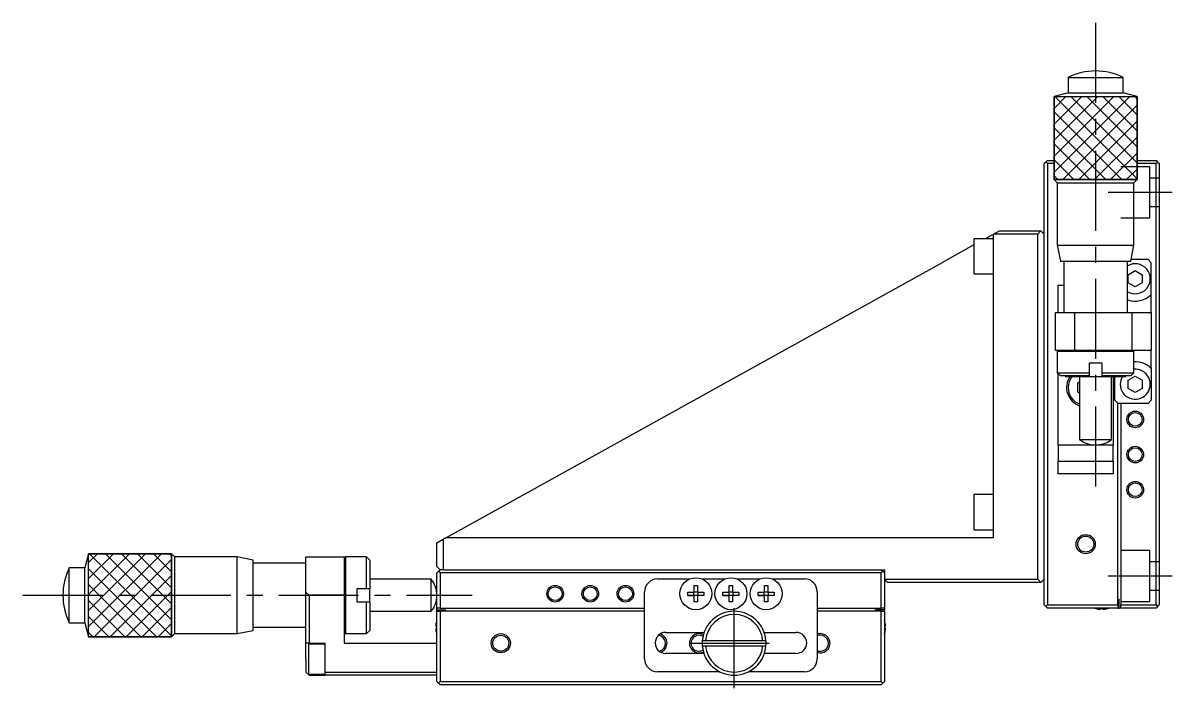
# Model space of a CAD drawing. Extents: x -435 to 368, y 36 to 632.
# Drawn here: x 29.7 to 209.5, y 330.6 to 434.6 of the extents above; entities that cross this region are included whole.
import ezdxf

# ---------------------------------------------------------------- set-up
doc = ezdxf.new("R2010")
doc.units = 0
doc.header["$LTSCALE"] = 10
doc.linetypes.add('CENTER', pattern=[2, 1.25, -0.25, 0.25, -0.25])
doc.linetypes.add('DASHED', pattern=[3.5, 2, -1.5])
doc.layers.get('0').update_dxf_attribs({"linetype": 'CONTINUOUS'})
doc.layers.add('CENTER', color=1, linetype='CENTER')

msp = doc.modelspace()

# ---------------------------------------------------------------- linework, layer by layer
at = {"color": 7, "linetype": 'CONTINUOUS'}
for p, q in [((193.235093, 426.05899), (201.835093, 426.05899)), ((193.235093, 426.05899), (193.235093, 423.648479)), ((201.835093, 423.648479), (201.835093, 426.05899)), ((193.235093, 423.648479), (191.035094, 423.058991)), ((193.235093, 423.648479), (201.835093, 423.648479)), ((204.035092, 423.058991), (201.835093, 423.648479)), ((189.735093, 412.808984), (189.485093, 412.558984)), ((189.485093, 343.558984), (189.485093, 412.558984)), ((189.735093, 412.808984), (189.985093, 413.058984)), ((189.985093, 412.558984), (189.735093, 412.808984)), ((189.985093, 413.058984), (191.035094, 413.058984)), ((191.035094, 412.558984), (189.985093, 412.558984)), ((189.985093, 412.558984), (189.985093, 343.558984)), ((204.035092, 413.058984), (206.985093, 413.058984)), ((206.985093, 412.558984), (204.035092, 412.558984)), ((206.985093, 413.058984), (207.235093, 412.808984)), ((207.235093, 412.808984), (206.985093, 412.558984)), ((206.985093, 343.558984), (206.985093, 412.558984)), ((207.235093, 412.808984), (207.485093, 412.558984)), ((207.485093, 412.558984), (207.485093, 343.558984)), ((191.035094, 410.05899), (191.535097, 409.558988)), ((203.535089, 409.558988), (204.035092, 410.05899)), ((191.535097, 409.558988), (203.535089, 409.558988)), ((191.535097, 409.558988), (191.535097, 399.808983)), ((203.535089, 399.808983), (203.535089, 409.558988)), ((181.485093, 401.504675), (180.230034, 400.808984)), ((181.58307, 401.558984), (181.485093, 401.504675)), ((181.485093, 401.504675), (181.485093, 354.058984)), ((181.58307, 401.558984), (182.485093, 402.058984)), ((188.485093, 401.558984), (181.58307, 401.558984)), ((182.485093, 402.058984), (188.985093, 402.058984)), ((188.985093, 402.058984), (188.485093, 401.558984)), ((188.485093, 347.558984), (188.485093, 401.558984)), ((189.485093, 401.558984), (188.985093, 402.058984)), ((178.485093, 399.841748), (173.485093, 397.070203)), ((178.485093, 400.808984), (178.485093, 398.058984)), ((181.485093, 400.808984), (178.485093, 400.808984)), ((191.535097, 399.808983), (203.535089, 399.808983)), ((191.535097, 399.808983), (192.035096, 397.308984)), ((203.03509, 397.308984), (203.535089, 399.808983)), ((178.485093, 398.058984), (178.485093, 395.308984)), ((192.035096, 397.308984), (203.03509, 397.308984)), ((192.535093, 397.308984), (192.535093, 389.258984)), ((202.535093, 389.258984), (202.535093, 397.308984)), ((205.735093, 397.558984), (203.08509, 397.558984)), ((206.235093, 397.058984), (205.735093, 397.558984)), ((95.890801, 354.058984), (173.485093, 397.070203)), ((202.635093, 395.194069), (203.735093, 395.829155)), ((203.735093, 395.829155), (204.835093, 395.194069)), ((206.235093, 392.011456), (206.235093, 397.058984)), ((178.485093, 395.308984), (181.485093, 395.308984)), ((202.635093, 393.923899), (202.635093, 395.194069)), ((203.735093, 393.288813), (202.635093, 393.923899)), ((204.835093, 393.923899), (203.735093, 393.288813)), ((204.835093, 395.194069), (204.835093, 393.923899)), ((191.685093, 393.558984), (192.535093, 393.558984)), ((191.685093, 389.258984), (191.685093, 393.558984)), ((206.235093, 392.011456), (206.165915, 392.040829)), ((206.235093, 389.258984), (206.235093, 392.011456)), ((191.235093, 383.358984), (191.235093, 389.258984)), ((191.235093, 389.258984), (194.235093, 389.258984)), ((194.235093, 389.258984), (194.235093, 383.358984)), ((194.235093, 389.258984), (203.235093, 389.258984)), ((203.235093, 383.358984), (203.235093, 389.258984)), ((203.235093, 389.258984), (206.235093, 389.258984)), ((206.235093, 389.258984), (206.235093, 383.358984)), ((194.235093, 383.358984), (191.235093, 383.358984)), ((191.735093, 383.358984), (191.535093, 383.158984)), ((197.535093, 383.158984), (191.535093, 383.158984)), ((191.535093, 383.158984), (191.535093, 379.858984)), ((191.685093, 383.308984), (191.685093, 383.358984)), ((203.235093, 383.358984), (194.235093, 383.358984)), ((203.535093, 383.158984), (197.535093, 383.158984)), ((206.235093, 383.358984), (203.235093, 383.358984)), ((203.535093, 383.158984), (203.335093, 383.358984)), ((203.535093, 379.858984), (203.535093, 383.158984)), ((206.235093, 380.606512), (206.235093, 383.358984)), ((198.535093, 381.358984), (196.535093, 381.358984)), ((196.535093, 381.358984), (196.535093, 379.858984)), ((198.535093, 379.858984), (198.535093, 381.358984)), ((191.535093, 379.858984), (196.535093, 379.858984)), ((191.535093, 379.858984), (192.035093, 379.358984)), ((191.685093, 368.558984), (191.685093, 379.708984)), ((196.535093, 379.358984), (192.035093, 379.358984)), ((192.785093, 379.358984), (192.785093, 379.258984)), ((196.535093, 379.858984), (196.535093, 379.358984)), ((198.535093, 379.858984), (203.535093, 379.858984)), ((198.535093, 379.358984), (198.535093, 379.858984)), ((203.035093, 379.358984), (198.535093, 379.358984)), ((202.285093, 379.258984), (202.285093, 379.358984)), ((202.635093, 378.694069), (203.735093, 379.329155)), ((203.035093, 379.358984), (203.535093, 379.858984)), ((203.735093, 379.329155), (204.835093, 378.694069)), ((206.165915, 380.577139), (206.235093, 380.606512)), ((206.235093, 380.606512), (206.235093, 375.558984)), ((192.785093, 379.258984), (202.285093, 379.258984)), ((194.735093, 378.280672), (195.035097, 378.453879)), ((194.735093, 376.837296), (194.735093, 378.280672)), ((195.035097, 379.258984), (195.035097, 369.436493)), ((200.035089, 369.436493), (200.035089, 379.258984)), ((200.285093, 379.258984), (200.285093, 368.558984)), ((200.535093, 375.558984), (200.535093, 379.258984)), ((202.635093, 377.423899), (202.635093, 378.694069)), ((204.835093, 378.694069), (204.835093, 377.423899)), ((195.035097, 376.664089), (194.735093, 376.837296)), ((203.735093, 376.788813), (202.635093, 377.423899)), ((204.835093, 377.423899), (203.735093, 376.788813)), ((200.535093, 375.558984), (201.035093, 375.058984)), ((200.985093, 343.558984), (200.985093, 375.108984)), ((205.735093, 375.058984), (201.035093, 375.058984)), ((201.485093, 375.058984), (201.485093, 343.558984)), ((205.735093, 375.058984), (206.235093, 375.558984)), ((200.285093, 368.558984), (191.685093, 368.558984)), ((191.685093, 368.558984), (191.685093, 366.058984)), ((195.035097, 369.436493), (200.035089, 369.436493)), ((200.285093, 366.058984), (200.285093, 368.558984)), ((191.685093, 366.058984), (200.285093, 366.058984)), ((191.685093, 364.058984), (191.685093, 366.058984)), ((200.285093, 366.058984), (200.285093, 364.058984)), ((200.285093, 364.058984), (191.685093, 364.058984)), ((178.485093, 360.808984), (178.485093, 358.058984)), ((181.485093, 360.808984), (178.485093, 360.808984)), ((178.485093, 358.058984), (178.485093, 355.308984)), ((178.485093, 355.308984), (181.485093, 355.308984)), ((94.485093, 353.279788), (95.485093, 353.834097)), ((94.485093, 349.558984), (94.485093, 353.279788)), ((95.890801, 354.058984), (95.485093, 353.834097)), ((95.485093, 353.834097), (95.485093, 349.058984)), ((181.485093, 354.058984), (95.890801, 354.058984)), ((39.985086, 351.558983), (39.395598, 349.358984)), ((53.485089, 351.05898), (52.985087, 351.558983)), ((53.485089, 339.058988), (53.485089, 351.05898)), ((63.235094, 351.05898), (53.485089, 351.05898)), ((63.235094, 339.058988), (63.235094, 351.05898)), ((65.735093, 350.558981), (63.235094, 351.05898)), ((65.735093, 339.558987), (65.735093, 350.558981)), ((73.985093, 351.058984), (79.985093, 351.058984)), ((73.985093, 345.558984), (73.985093, 351.058984)), ((79.985093, 351.058984), (79.985093, 345.058982)), ((80.185093, 351.058984), (79.985093, 350.858984)), ((80.185093, 351.058984), (80.185093, 339.058984)), ((83.485093, 351.058984), (80.185093, 351.058984)), ((83.485093, 346.058984), (83.485093, 351.058984)), ((83.985093, 350.558984), (83.485093, 351.058984)), ((83.985093, 350.558984), (83.985093, 346.058984)), ((36.985087, 340.758984), (36.985087, 349.358984)), ((39.395598, 349.358984), (36.985087, 349.358984)), ((39.395598, 340.758984), (39.395598, 349.358984)), ((73.985093, 350.058984), (65.735093, 350.058984)), ((94.485093, 349.558984), (94.985093, 349.058984)), ((94.485093, 348.558984), (94.735093, 348.808984)), ((94.735093, 348.808984), (94.985093, 349.058984)), ((94.735093, 348.808984), (94.985093, 348.558984)), ((95.485093, 349.058984), (94.985093, 349.058984)), ((95.485093, 349.058984), (164.485093, 349.058984)), ((163.985093, 349.058984), (164.235093, 348.808984)), ((163.985093, 348.558984), (164.235093, 348.808984)), ((164.235093, 348.808984), (164.485093, 348.558984)), ((164.485093, 349.058984), (164.485093, 347.558984)), ((93.607584, 347.55898), (83.985093, 347.55898)), ((93.607584, 342.558988), (93.607584, 347.55898)), ((94.485093, 343.058984), (94.485093, 348.558984)), ((94.985093, 348.558984), (94.985093, 343.058984)), ((163.985093, 348.558984), (94.985093, 348.558984)), ((128.985093, 347.608984), (134.005298, 347.608984)), ((135.964889, 347.608984), (139.505298, 347.608984)), ((141.464889, 347.608984), (145.005298, 347.608984)), ((146.964889, 347.608984), (151.985093, 347.608984)), ((163.985093, 343.058984), (163.985093, 348.558984)), ((164.485093, 347.558984), (164.485093, 343.058984)), ((164.485093, 347.558984), (188.485093, 347.558984)), ((164.985093, 347.058984), (164.485093, 347.558984)), ((188.985093, 347.058984), (164.985093, 347.058984)), ((188.485093, 347.558984), (188.985093, 347.058984)), ((188.985093, 347.058984), (189.485093, 347.558984)), ((73.985093, 345.558984), (74.485093, 345.058984)), ((73.985093, 337.558984), (73.985093, 345.558984)), ((83.485093, 346.058984), (81.985093, 346.058984)), ((81.985093, 346.058984), (81.985093, 344.058984)), ((83.985093, 346.058984), (83.485093, 346.058984)), ((83.985093, 344.058984), (83.985093, 346.059056)), ((126.985093, 335.108984), (126.985093, 345.608984)), ((133.726504, 345.048984), (133.726504, 345.568984)), ((133.726504, 345.568984), (134.725093, 345.568984)), ((134.683718, 345.048984), (134.683718, 345.568984)), ((134.725093, 346.567574), (135.245093, 346.567574)), ((134.725093, 345.568984), (134.725093, 346.567574)), ((134.725093, 345.610359), (135.245093, 345.610359)), ((135.245093, 346.567574), (135.245093, 345.568984)), ((135.245093, 345.568984), (136.243683, 345.568984)), ((135.286468, 345.568984), (135.286468, 345.048984)), ((136.243683, 345.568984), (136.243683, 345.048984)), ((139.226504, 345.048984), (139.226504, 345.568984)), ((139.226504, 345.568984), (140.225093, 345.568984)), ((140.183718, 345.048984), (140.183718, 345.568984)), ((140.225093, 346.567574), (140.745093, 346.567574)), ((140.225093, 345.568984), (140.225093, 346.567574)), ((140.225093, 345.610359), (140.745093, 345.610359)), ((140.745093, 346.567574), (140.745093, 345.568984)), ((140.745093, 345.568984), (141.743683, 345.568984)), ((140.786468, 345.568984), (140.786468, 345.048984)), ((141.743683, 345.568984), (141.743683, 345.048984)), ((144.726504, 345.048984), (144.726504, 345.568984)), ((144.726504, 345.568984), (145.725093, 345.568984)), ((145.683718, 345.048984), (145.683718, 345.568984)), ((145.725093, 346.567574), (146.245093, 346.567574)), ((145.725093, 345.568984), (145.725093, 346.567574)), ((145.725093, 345.610359), (146.245093, 345.610359)), ((146.245093, 346.567574), (146.245093, 345.568984)), ((146.245093, 345.568984), (147.243683, 345.568984)), ((146.286468, 345.568984), (146.286468, 345.048984)), ((147.243683, 345.568984), (147.243683, 345.048984)), ((153.985093, 345.608984), (153.985093, 335.108984)), ((74.485093, 345.058984), (74.485093, 337.558984)), ((79.985093, 345.058982), (74.485093, 345.058984)), ((79.985093, 345.058982), (79.985093, 337.558984)), ((81.985093, 344.058984), (83.485093, 344.058984)), ((83.485093, 339.058984), (83.485093, 344.058984)), ((83.485093, 344.058984), (83.985093, 344.058984)), ((83.985093, 344.058984), (83.985093, 339.558984)), ((134.725093, 345.048984), (133.726504, 345.048984)), ((133.726504, 345.048984), (134.683718, 345.048984)), ((134.725093, 345.048984), (134.683718, 345.048984)), ((134.725093, 344.050395), (134.725093, 345.048984)), ((135.245093, 345.007609), (134.725093, 345.007609)), ((135.245093, 344.050395), (134.725093, 344.050395)), ((135.245093, 345.048984), (135.245093, 344.050395)), ((136.243683, 345.048984), (135.245093, 345.048984)), ((135.286468, 345.048984), (135.245093, 345.048984)), ((136.243683, 345.048984), (135.286468, 345.048984)), ((140.225093, 345.048984), (139.226504, 345.048984)), ((139.226504, 345.048984), (140.183718, 345.048984)), ((140.225093, 345.048984), (140.183718, 345.048984)), ((140.225093, 344.050395), (140.225093, 345.048984)), ((140.745093, 345.007609), (140.225093, 345.007609)), ((140.745093, 344.050395), (140.225093, 344.050395)), ((140.745093, 345.048984), (140.745093, 344.050395)), ((141.743683, 345.048984), (140.745093, 345.048984)), ((140.786468, 345.048984), (140.745093, 345.048984)), ((141.743683, 345.048984), (140.786468, 345.048984)), ((145.725093, 345.048984), (144.726504, 345.048984)), ((144.726504, 345.048984), (145.683718, 345.048984)), ((145.725093, 345.048984), (145.683718, 345.048984)), ((145.725093, 344.050395), (145.725093, 345.048984)), ((146.245093, 345.007609), (145.725093, 345.007609)), ((146.245093, 344.050395), (145.725093, 344.050395)), ((146.245093, 345.048984), (146.245093, 344.050395)), ((147.243683, 345.048984), (146.245093, 345.048984)), ((146.286468, 345.048984), (146.245093, 345.048984)), ((147.243683, 345.048984), (146.286468, 345.048984)), ((189.485093, 343.558984), (189.735093, 343.308984)), ((189.735093, 343.308984), (189.985093, 343.558984)), ((189.985093, 343.558984), (200.985093, 343.558984)), ((200.985093, 344.458984), (201.235093, 344.458984)), ((200.985093, 343.558984), (200.985093, 343.058984)), ((201.235093, 343.058984), (201.235093, 344.458984)), ((201.485093, 343.558984), (206.985093, 343.558984)), ((201.485093, 343.058984), (201.485093, 343.558984)), ((206.985093, 343.558984), (207.235093, 343.308984)), ((207.485093, 343.558984), (207.235093, 343.308984)), ((83.985093, 342.558988), (93.607584, 342.558988)), ((94.985093, 343.058984), (94.485093, 343.058984)), ((94.485093, 342.808984), (94.485093, 343.058984)), ((94.485093, 342.808984), (95.885093, 342.808984)), ((94.485093, 342.558984), (94.485093, 342.808984)), ((94.485093, 331.558984), (94.485093, 342.558984)), ((94.485093, 342.558984), (94.985093, 342.558984)), ((94.985093, 343.058984), (126.985093, 343.058984)), ((94.985093, 342.558984), (94.985093, 331.558984)), ((126.985093, 342.558984), (94.985093, 342.558984)), ((95.885093, 342.558984), (95.885093, 342.808984)), ((153.985093, 343.058984), (163.985093, 343.058984)), ((163.985093, 342.558984), (153.985093, 342.558984)), ((164.485093, 342.808984), (163.085093, 342.808984)), ((163.085093, 342.558984), (163.085093, 342.808984)), ((164.485093, 343.058984), (163.985093, 343.058984)), ((163.985093, 331.558984), (163.985093, 342.558984)), ((163.985093, 342.558984), (164.485093, 342.558984)), ((164.485093, 343.058984), (164.485093, 342.808984)), ((164.485093, 342.558984), (164.485093, 342.808984)), ((164.485093, 342.558984), (164.485093, 331.558984)), ((189.985093, 343.058984), (189.735093, 343.308984)), ((200.985093, 343.058984), (189.985093, 343.058984)), ((197.596477, 342.98484), (197.598732, 342.989462)), ((198.305093, 342.989462), (198.665093, 342.989462)), ((198.305093, 342.869125), (198.305093, 342.989462)), ((198.665093, 342.989462), (198.665093, 342.869125)), ((199.371455, 342.989462), (199.373709, 342.98484)), ((200.985093, 343.058984), (201.235093, 343.058984)), ((201.485093, 343.058984), (201.235093, 343.058984)), ((206.985093, 343.058984), (201.485093, 343.058984)), ((207.235093, 343.308984), (206.985093, 343.058984)), ((36.985087, 340.758984), (39.395598, 340.758984)), ((39.395598, 340.758984), (39.985086, 338.558985)), ((65.735093, 340.058984), (73.985093, 340.058984)), ((94.295234, 340.238984), (94.415572, 340.238984)), ((94.415572, 339.878984), (94.295234, 339.878984)), ((94.410949, 340.9476), (94.415572, 340.945346)), ((94.415572, 340.238984), (94.415572, 339.878984)), ((164.554615, 340.945346), (164.559237, 340.9476)), ((164.554615, 340.238984), (164.674952, 340.238984)), ((164.554615, 339.878984), (164.554615, 340.238984)), ((164.674952, 339.878984), (164.554615, 339.878984)), ((52.985087, 338.558985), (53.485089, 339.058988)), ((53.485089, 339.058988), (63.235094, 339.058988)), ((63.235094, 339.058988), (65.735093, 339.558987)), ((79.985093, 339.258984), (80.185093, 339.058984)), ((80.185093, 339.058984), (83.485093, 339.058984)), ((83.485093, 339.058984), (83.985093, 339.558984)), ((94.415572, 339.172623), (94.410949, 339.170368)), ((130.285093, 339.258984), (136.282966, 339.258984)), ((136.502906, 337.958984), (136.001119, 337.958984)), ((145.46728, 337.958984), (136.502906, 337.958984)), ((145.969068, 337.958984), (145.46728, 337.958984)), ((145.687221, 339.258984), (150.685093, 339.258984)), ((164.559237, 339.170368), (164.554615, 339.172623)), ((74.485093, 337.558984), (73.985093, 337.558984)), ((73.985093, 335.058984), (73.985093, 337.558984)), ((74.385093, 337.408984), (74.385093, 335.058984)), ((76.985093, 337.408984), (74.385093, 337.408984)), ((74.485093, 337.558984), (76.985093, 337.558984)), ((76.985093, 333.058984), (76.985093, 337.558984)), ((79.985093, 337.558984), (94.485093, 337.558984)), ((136.001119, 337.158984), (136.502906, 337.158984)), ((136.001119, 337.158984), (145.969068, 337.158984)), ((136.502906, 337.158984), (145.46728, 337.158984)), ((145.46728, 337.158984), (145.969068, 337.158984)), ((73.985093, 335.058984), (73.985093, 333.058984)), ((74.385093, 335.058984), (74.385093, 332.708984)), ((136.248006, 335.958984), (130.285093, 335.958984)), ((150.685093, 335.958984), (145.722181, 335.958984)), ((73.985093, 333.058984), (74.485093, 332.558984)), ((74.385093, 332.708984), (76.985093, 332.708984)), ((74.485093, 332.558984), (76.985093, 332.558984)), ((76.985093, 333.058984), (94.485093, 333.058984)), ((76.985093, 332.558984), (76.985093, 333.058984)), ((94.485093, 332.558984), (76.985093, 332.558984)), ((138.705291, 333.108984), (128.985093, 333.108984)), ((151.985093, 333.108984), (143.264896, 333.108984)), ((94.735093, 331.308984), (94.485093, 331.558984)), ((94.985093, 331.558984), (94.735093, 331.308984)), ((94.985093, 331.058984), (94.735093, 331.308984)), ((94.985093, 331.558984), (163.985093, 331.558984)), ((163.985093, 331.058984), (94.985093, 331.058984)), ((164.235093, 331.308984), (163.985093, 331.558984)), ((164.235093, 331.308984), (163.985093, 331.058984)), ((164.485093, 331.558984), (164.235093, 331.308984))]:
    msp.add_line(p, q, dxfattribs=at)
at = {"color": 3, "linetype": 'CONTINUOUS'}
for p, q in [((191.035094, 423.058991), (204.035092, 423.058991)), ((191.035094, 423.058991), (191.035094, 410.05899)), ((191.035094, 421.211197), (192.882889, 423.058991)), ((191.035094, 418.711197), (195.382889, 423.058991)), ((191.035094, 416.211197), (197.882889, 423.058991)), ((191.035094, 413.711197), (200.382889, 423.058991)), ((191.035094, 411.211197), (202.882889, 423.058991)), ((191.146931, 423.058991), (204.035092, 410.17083)), ((193.646931, 423.058991), (204.035092, 412.67083)), ((196.146931, 423.058991), (204.035092, 415.17083)), ((198.646931, 423.058991), (204.035092, 417.67083)), ((201.146931, 423.058991), (204.035092, 420.17083)), ((203.646931, 423.058991), (204.035092, 422.67083)), ((204.035092, 410.05899), (204.035092, 423.058991)), ((191.035094, 420.670828), (201.646932, 410.05899)), ((192.382888, 410.05899), (204.035092, 421.711195)), ((194.882888, 410.05899), (204.035092, 419.211195)), ((191.035094, 418.170828), (199.146932, 410.05899)), ((191.035094, 415.670828), (196.646932, 410.05899)), ((197.382888, 410.05899), (204.035092, 416.711195)), ((199.882888, 410.05899), (204.035092, 414.211195)), ((191.035094, 413.170828), (194.146932, 410.05899)), ((202.382888, 410.05899), (204.035092, 411.711195)), ((191.035094, 410.670828), (191.646932, 410.05899)), ((191.035094, 410.05899), (204.035092, 410.05899)), ((39.985086, 338.558985), (39.985086, 351.558983)), ((52.985087, 351.558983), (39.985086, 351.558983)), ((39.985086, 350.161189), (41.382881, 351.558983)), ((39.985086, 347.661189), (43.882881, 351.558983)), ((39.985086, 345.161189), (46.382881, 351.558983)), ((39.985086, 342.661189), (48.882881, 351.558983)), ((39.985086, 340.161189), (51.382881, 351.558983)), ((40.146939, 351.558983), (52.985087, 338.720835)), ((40.882883, 338.558985), (52.985087, 350.66119)), ((42.646939, 351.558983), (52.985087, 341.220835)), ((45.146939, 351.558983), (52.985087, 343.720835)), ((47.646939, 351.558983), (52.985087, 346.220835)), ((50.146939, 351.558983), (52.985087, 348.720835)), ((52.646939, 351.558983), (52.985087, 351.220835)), ((52.985087, 338.558985), (52.985087, 351.558983)), ((39.985086, 349.220836), (50.646937, 338.558985)), ((43.382883, 338.558985), (52.985087, 348.16119)), ((39.985086, 346.720836), (48.146937, 338.558985)), ((45.882883, 338.558985), (52.985087, 345.66119)), ((39.985086, 344.220836), (45.646937, 338.558985)), ((39.985086, 341.720836), (43.146937, 338.558985)), ((48.382883, 338.558985), (52.985087, 343.16119)), ((50.882883, 338.558985), (52.985087, 340.66119)), ((39.985086, 339.220836), (40.646937, 338.558985)), ((39.985086, 338.558985), (52.985087, 338.558985))]:
    msp.add_line(p, q, dxfattribs=at)
at = {"color": 3, "linetype": 'DASHED'}
for p, q in [((191.035094, 410.05899), (191.035094, 423.058991)), ((191.035094, 423.058991), (204.035092, 423.058991)), ((204.035092, 423.058991), (204.035092, 410.05899)), ((205.985093, 412.058984), (201.485093, 412.058984)), ((205.985093, 412.058984), (205.985093, 404.058984)), ((204.035092, 410.05899), (191.035094, 410.05899)), ((207.485093, 410.308984), (205.985093, 410.308984)), ((207.485093, 405.808984), (205.985093, 405.808984)), ((205.985093, 404.058984), (201.485093, 404.058984)), ((39.985086, 338.558985), (39.985086, 351.558983)), ((39.985086, 351.558983), (52.985087, 351.558983)), ((52.985087, 351.558983), (52.985087, 338.558985)), ((205.985093, 352.058984), (201.485093, 352.058984)), ((205.985093, 352.058984), (205.985093, 344.058984)), ((207.485093, 350.308984), (205.985093, 350.308984)), ((207.485093, 345.808984), (205.985093, 345.808984)), ((205.985093, 344.058984), (201.485093, 344.058984)), ((52.985087, 338.558985), (39.985086, 338.558985))]:
    msp.add_line(p, q, dxfattribs=at)
at = {"color": 3, "linetype": 'CONTINUOUS'}
for centre, radius in [((203.735093, 372.558984), 1.3), ((203.735093, 367.058984), 1.3), ((203.735093, 361.558984), 1.3), ((195.985093, 353.058984), 1.5), ((112.985093, 345.308984), 1.3), ((118.485093, 345.308984), 1.3), ((123.985093, 345.308984), 1.3), ((104.485093, 337.558984), 1.5)]:
    msp.add_circle(centre, radius, dxfattribs=at)
at = {"color": 7, "linetype": 'CONTINUOUS'}
for centre, radius in [((203.735093, 372.558984), 1.075), ((203.735093, 367.058984), 1.075), ((203.735093, 361.558984), 1.075), ((195.985093, 353.058984), 1.25), ((134.985093, 345.308984), 2.5), ((140.485093, 345.308984), 2.5), ((145.985093, 345.308984), 2.5), ((112.985093, 345.308984), 1.075), ((118.485093, 345.308984), 1.075), ((123.985093, 345.308984), 1.075), ((104.485093, 337.558984), 1.25)]:
    msp.add_circle(centre, radius, dxfattribs=at)
for centre, radius, start, end in [((197.535093, 417.31399), 9.745001, 90, 116.183791), ((197.535093, 417.31399), 9.745001, 63.816209, 90), ((203.735093, 394.558984), 2.35, 239.293644, 120.706356), ((203.735093, 394.558984), 3.5, 250.314945, 313.989014), ((203.735093, 378.058984), 3.5, 46.010986, 93.275829), ((203.735093, 378.058984), 2.35, 180, 94.882142), ((195.985093, 377.558984), 3, 145.481892, 251.538622), ((195.985093, 377.558984), 2.75, 141.816518, 180), ((195.985093, 377.558984), 2.75, 180, 249.790543), ((203.735093, 378.058984), 2.35, 149.293644, 180), ((197.535093, 372.558989), 3.999997, 231.317811, 270), ((197.535093, 372.558989), 3.999997, 270, 308.682189), ((45.730088, 345.058984), 9.745001, 153.816209, 206.183791), ((90.485089, 345.058984), 3.999997, 0, 38.682189), ((128.985093, 345.608984), 2, 90, 180), ((151.985093, 345.608984), 2, 0, 90), ((90.485089, 345.058984), 3.999997, 321.317811, 0), ((140.985093, 337.558984), 5, 4.588566, 175.411434), ((140.985093, 337.558984), 4.5, 5.099689, 174.900311), ((198.485093, 346.058984), 3.2, 249.635865, 253.877467), ((198.485093, 346.058984), 3.194933, 253.893288, 266.770291), ((198.485093, 346.058984), 3.194933, 273.229709, 286.106712), ((198.485093, 346.058984), 3.2, 286.122533, 290.364135), ((97.485093, 340.058984), 3.194933, 163.893288, 176.770291), ((97.485093, 340.058984), 3.194933, 183.229709, 196.106712), ((97.485093, 340.058984), 3.2, 159.635865, 163.877467), ((161.485093, 340.058984), 3.2, 16.122533, 20.364135), ((161.485093, 340.058984), 3.194933, 3.229709, 16.106712), ((161.485093, 340.058984), 3.194933, 343.893288, 356.770291), ((97.485093, 340.058984), 3.2, 196.122533, 200.364135), ((130.285093, 337.608984), 1.65, 90, 270), ((128.985093, 337.558984), 1.25, 281.625779, 82.779417), ((135.485093, 337.558984), 1.25, 60.300272, 180), ((140.985093, 337.558984), 5, 175.411434, 184.588566), ((140.985093, 337.558984), 5, 355.411434, 4.588566), ((150.685093, 337.608984), 1.65, 270, 90), ((154.485093, 337.558984), 1.25, 246.421822, 113.578178), ((161.485093, 340.058984), 3.2, 339.635865, 343.877467), ((135.485093, 337.558984), 1.25, 180, 299.699728), ((140.985093, 337.558984), 5, 184.588566, 355.411434), ((140.985093, 337.558984), 4.5, 185.099689, 354.900311), ((128.985093, 335.108984), 2, 180, 270), ((151.985093, 335.108984), 2, 270, 0)]:
    msp.add_arc(centre, radius, start, end, dxfattribs=at)
at = {"color": 3, "linetype": 'CONTINUOUS'}
for centre, start, end in [((128.985093, 337.558984), 290.417947, 73.987249), ((135.485093, 337.558984), 90, 297.035692), ((135.485093, 337.558984), 62.964308, 90), ((154.485093, 337.558984), 90, 109.471221), ((154.485093, 337.558984), 250.528779, 90)]:
    msp.add_arc(centre, 1.5, start, end, dxfattribs=at)
at = {"layer": 'CENTER', "color": 1, "linetype": 'CENTER'}
for p, q in [((197.535093, 434.558988), (197.535093, 360.058988)), ((209.485093, 408.058984), (199.485093, 408.058984)), ((209.485093, 348.058984), (199.485093, 348.058984)), ((29.73509, 345.058984), (99.98509, 345.058984)), ((140.985093, 330.558984), (140.985093, 344.558984)), ((133.985093, 337.558984), (147.985093, 337.558984))]:
    msp.add_line(p, q, dxfattribs=at)

doc.saveas('drawing.dxf')
